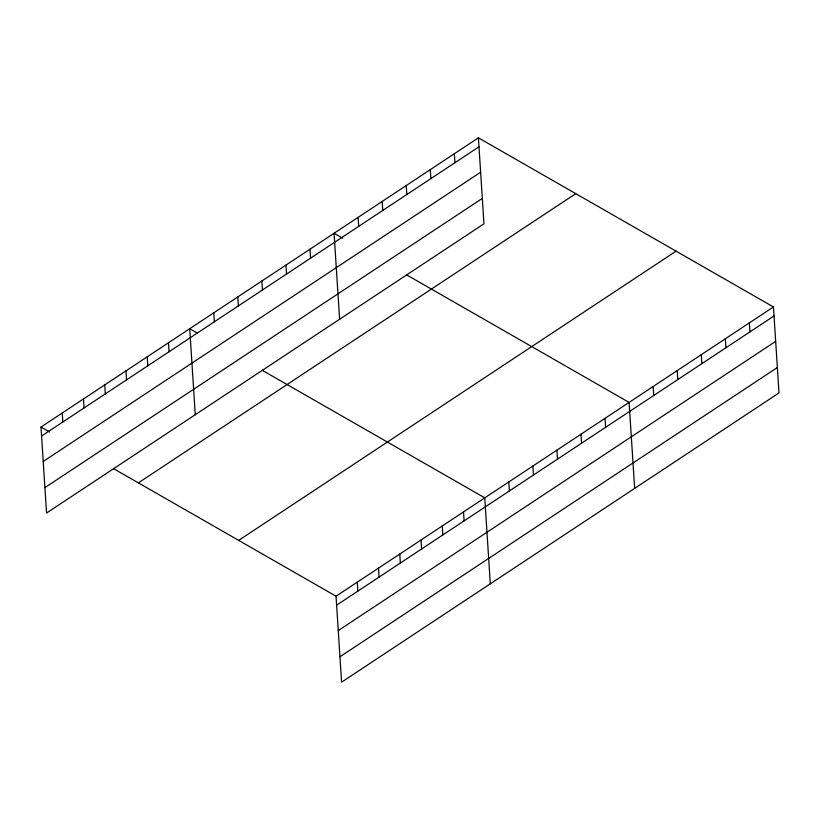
<?xml version="1.0" encoding="UTF-8"?>
<svg xmlns="http://www.w3.org/2000/svg" width="820" height="820" viewBox="0 0 820 820"><rect width="100%" height="100%" fill="white"/><g stroke="black" fill="none" stroke-linecap="round" stroke-linejoin="round"><path stroke-width="1.23" d="M478.408 137.832L483.964 223.798L46.555 513.033L41 427.056L478.408 137.832L773.444 306.967L779 392.944L341.591 682.168L336.036 596.201L113.478 468.609M41.584 436.035L478.982 146.811M43.224 461.445L480.633 172.21M44.915 487.623L482.324 198.389M138.365 482.877L575.763 193.643M238.671 540.38L676.08 251.156M336.036 596.201L773.444 306.967M336.62 605.18L774.018 315.956M338.26 630.59L775.669 341.356M339.952 656.769L777.36 367.534M342.719 238.23L334.058 233.269L339.623 319.246M406.546 274.823L629.094 402.415L634.659 488.392M197.292 333.063L189.717 328.717L195.273 414.694M262.195 370.271L484.753 497.863L490.309 583.84M41 427.056L49.651 432.017M749.388 322.875L749.962 331.854M725.321 338.783L725.905 347.762M701.264 354.691L701.848 363.67M677.207 370.599L677.791 379.578M653.15 386.507L653.735 395.486M605.037 418.323L605.621 427.302M580.98 434.231L581.564 443.21M556.923 450.139L557.508 459.118M532.867 466.047L533.451 475.026M508.81 481.955L509.394 490.934M454.352 153.729L454.926 162.719M463.505 511.905L464.089 520.895M430.295 169.637L430.869 178.627M442.267 525.958L442.841 534.937M406.228 185.546L406.812 194.535M421.019 540.011L421.593 548.99M382.171 201.453L382.755 210.433M399.77 554.053L400.355 563.032M358.114 217.361L358.699 226.34M378.522 568.106L379.106 577.085M357.284 582.149L357.858 591.128M310.001 249.177L310.585 258.156M285.944 265.085L286.529 274.064M261.887 280.993L262.472 289.972M237.831 296.901L238.415 305.88M213.774 312.809L214.358 321.788M168.469 342.77L169.053 351.749M147.231 356.813L147.805 365.792M125.983 370.865L126.567 379.844M104.734 384.908L105.319 393.887M83.486 398.961L84.07 407.94M62.248 413.003L62.822 421.992"/></g></svg>
